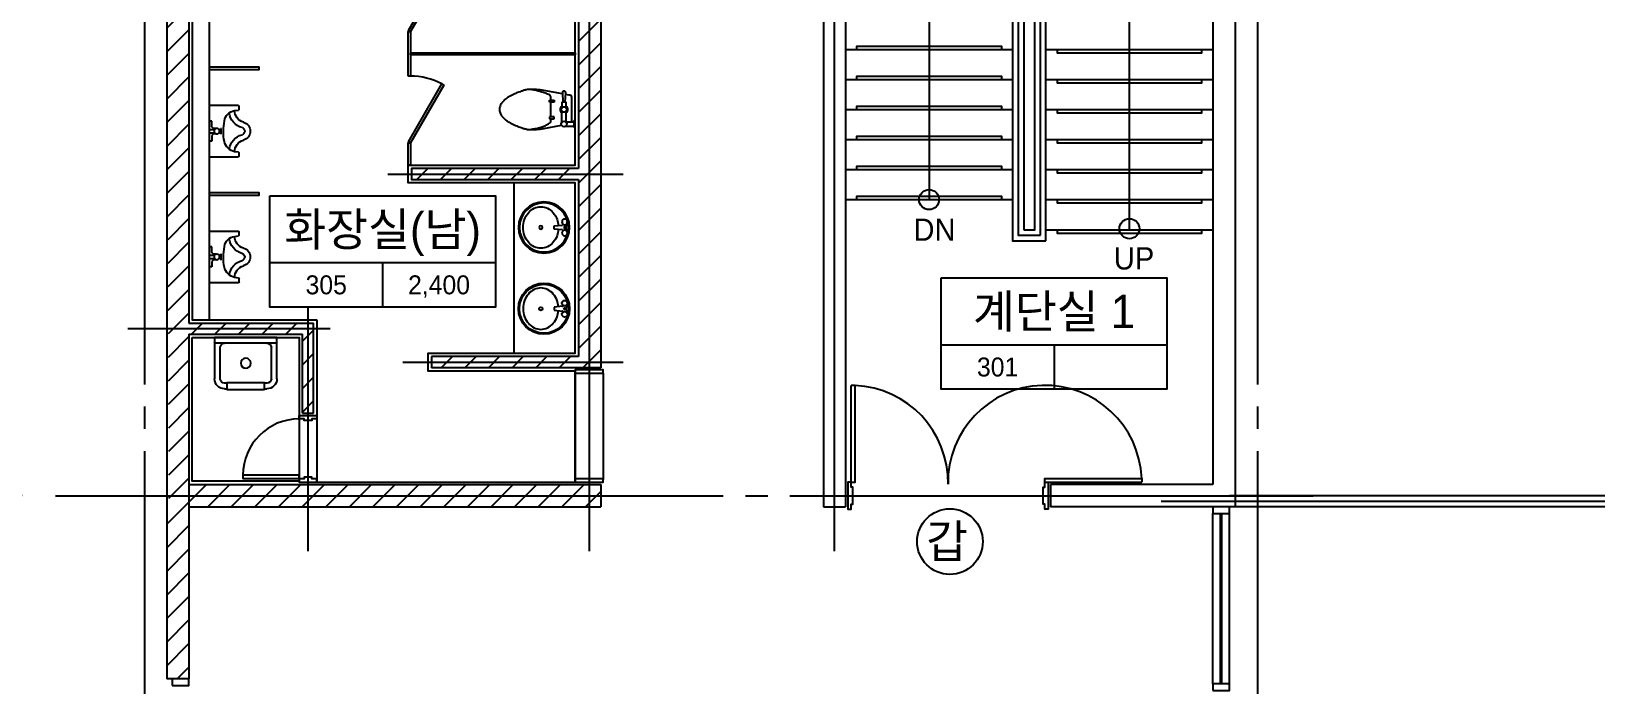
# Model space of a CAD drawing. Extents: x 14159573 to 14237735, y -1804798 to -1750552.
# Drawn here: x 14206556 to 14220613, y -1787648 to -1781777 of the extents above; entities that cross this region are included whole.
import ezdxf
from ezdxf.enums import TextEntityAlignment as Align

# ---------------------------------------------------------------- set-up
doc = ezdxf.new("R2010")
doc.units = 0
doc.header["$LTSCALE"] = 100
doc.header["$MEASUREMENT"] = 0
doc.header["$PDSIZE"] = -10
doc.linetypes.add('CEN', pattern=[66, 60, -2, 2, -2])
doc.layers.get('0').update_dxf_attribs({"linetype": 'CONTINUOUS'})
doc.layers.get('Defpoints').update_dxf_attribs({"linetype": 'CONTINUOUS'})
for name, color, linetype in [('0-내벽고정식', 7, 'CONTINUOUS'), ('8', 8, 'CONTINUOUS'), ('CEN', 1, 'CEN'), ('COL', 2, 'CONTINUOUS'), ('DIM', 7, 'CONTINUOUS'), ('EQP', 1, 'CONTINUOUS'), ('FIN', 5, 'CONTINUOUS'), ('HAT', 5, 'CONTINUOUS'), ('K-TOILET', 11, 'CONTINUOUS'), ('ST', 3, 'CONTINUOUS'), ('SYM', 7, 'CONTINUOUS'), ('TEXT1', 7, 'CONTINUOUS'), ('TITLE', 3, 'CONTINUOUS'), ('TO', 6, 'CONTINUOUS'), ('WALL-1', 7, 'CONTINUOUS'), ('WALLBR', 3, 'CONTINUOUS'), ('WID', 4, 'CONTINUOUS'), ('지시선', 7, 'CONTINUOUS')]:
    doc.layers.add(name, color=color, linetype=linetype)
doc.styles.add('HY울를도M', font='HYWULM.TTF')
doc.styles.add('굴림', font='H2HDRM.TTF')
doc.dimstyles.new('DIM50', dxfattribs={"dimscale": 50, "dimtxt": 3, "dimasz": 1.2, "dimexe": 1, "dimexo": 1, "dimgap": 0.6, "dimtad": 1, "dimdec": 4, "dimzin": 0, "dimdsep": 46, "dimlunit": 6, "dimtxsty": '굴림', "dimblk": 'DOTT', "dimcen": 0.09, "dimadec": 0, "dimazin": 0, "dimtfac": 1, "dimtdec": 4, "dimtofl": 0, "dimtmove": 2, "dimatfit": 2, "dimldrblk": 'DOTT', "dimfxl": 1, "dimtolj": 1, "dimtzin": 0, "dimarcsym": 0})
pattern_1 = [(45, (1393226.7, -3035737.57), (-106.0660172, 106.0660172), [])]

# ---------------------------------------------------------------- blocks, each defined once
blk = doc.blocks.new('DOTT')
for p, q in [((0, 1.5), (0, -1.5)), ((-1.5, 0), (1.5, 0))]:
    blk.add_line(p, q)
at = {"color": 6, "const_width": 0.68}
blk.add_lwpolyline([(-0.34, 0, 1), (0.34, 0, 1)], format="xyb", close=True, dxfattribs=at)
blk = doc.blocks.new('*D56')
at = {"layer": 'Defpoints', "color": 0, "lineweight": -3}
for p in [(14205973, -1780849), (14206773, -1780849), (14206773, -1785949)]:
    blk.add_point(p, dxfattribs=at)
at = {"layer": 'DIM', "color": 7, "lineweight": -2}
for p, q in [((14206473, -1780849), (14205873, -1780849)), ((14205973, -1785829), (14205973, -1780969)), ((14206473, -1785949), (14205873, -1785949))]:
    blk.add_line(p, q, dxfattribs=at)
at = {"layer": 'DIM', "color": 7, "lineweight": -2, "xscale": 120, "yscale": 120, "zscale": 120}
for p, rotation in [((14205973, -1780849), 90), ((14205973, -1785949), 270)]:
    blk.add_blockref('DOTT', p, dxfattribs=dict(at, rotation=rotation))
at = {"layer": 'DIM', "color": 3, "insert": (14205735, -1783399), "char_height": 300, "attachment_point": 5, "rotation": 90, "style": '굴림'}
blk.add_mtext('\\A1;5,100', dxfattribs=at)
blk = doc.blocks.new('*D58')
at = {"layer": 'Defpoints', "color": 0, "lineweight": -3}
for p in [(14205973, -1785949), (14206773, -1785949), (14206773, -1791549)]:
    blk.add_point(p, dxfattribs=at)
at = {"layer": 'DIM', "color": 7, "lineweight": -2}
for p, q in [((14206473, -1785949), (14205873, -1785949)), ((14205973, -1791429), (14205973, -1786069)), ((14206473, -1791549), (14205873, -1791549))]:
    blk.add_line(p, q, dxfattribs=at)
at = {"layer": 'DIM', "color": 7, "lineweight": -2, "xscale": 120, "yscale": 120, "zscale": 120}
for p, rotation in [((14205973, -1785949), 90), ((14205973, -1791549), 270)]:
    blk.add_blockref('DOTT', p, dxfattribs=dict(at, rotation=rotation))
at = {"layer": 'DIM', "color": 3, "insert": (14205734, -1788749), "char_height": 300, "attachment_point": 5, "rotation": 90, "style": '굴림'}
blk.add_mtext('\\A1;5,600', dxfattribs=at)
blk = doc.blocks.new('TT1')
at = {"layer": 'TEXT1'}
for p, q in [((-1013, -600), (1013, -600)), ((0, -600), (0, -1000))]:
    blk.add_line(p, q, dxfattribs=at)
blk.add_lwpolyline([(-1013, 0), (1013, 0), (1013, -1000), (-1013, -1000)], close=True, dxfattribs=at)
blk = doc.blocks.new('2URIN01')
at = {"color": 0}
for p, q in [((-230, -265), (-230, 0)), ((-230, 0), (230, 0)), ((-90, -25), (-90, 0)), ((-15, 0), (-15, -50)), ((15, 0), (15, -50)), ((90, -25), (90, 0)), ((230, 0), (230, -265)), ((-40, -25), (-90, -25)), ((-25, -40), (-40, -25)), ((-25, -65), (-25, -40)), ((-25, -110), (-25, -105)), ((-25, -105), (25, -105)), ((25, -110), (-25, -110)), ((-10, -95), (-10, -105)), ((10, -95), (10, -105)), ((25, -40), (40, -25)), ((25, -65), (25, -40)), ((25, -105), (25, -110)), ((40, -25), (90, -25)), ((-195, -270), (-225, -270)), ((-185, -230), (-190, -265)), ((190, -265), (185, -230)), ((225, -270), (195, -270))]:
    blk.add_line(p, q, dxfattribs=at)
blk.add_circle((0, -70), 25, dxfattribs=at)
for centre, radius, start, end in [((-78, -245), 108, 98.077, 171.8699), ((40, -1080), 951, 92.4153, 98.077), ((15, -482), 352, 77.0924, 92.4153), ((66, -257), 122, 12.9607, 77.0924), ((-225, -265), 5, 180, 270), ((-195, -265), 5, 270, 0), ((-185, -339), 109, 15.3921, 90), ((-185, -339), 159, 15.3921, 82.7797), ((185, -339), 159, 98.3981, 164.6079), ((185, -339), 109, 90, 164.6079), ((196, -264), 5.89, 188.1301, 261.8699), ((225, -265), 5, 270, 0), ((0, -288), 83, 195.3921, 344.6079), ((0, -288), 33, 195.3921, 344.6079)]:
    blk.add_arc(centre, radius, start, end, dxfattribs=at)
blk = doc.blocks.new('2LAVA01', base_point=(376, 233))
at = {"color": 0}
for p, q in [((346, 203), (405, 203)), ((346, 175), (349, 175)), ((354, 170), (362, 94)), ((390, 94), (397, 170)), ((402, 175), (405, 175)), ((362, 94), (390, 94))]:
    blk.add_line(p, q, dxfattribs=at)
blk.add_lwpolyline([(358, 132, 0.064435), (303, 121, 0.091719), (244, 87, 0.103599), (203, 34, 0.113912), (190, -25, 0.113912), (203, -84, 0.103599), (244, -137, 0.091719), (303, -171, 0.084785), (376, -183, 0.084785), (448, -171, 0.091719), (507, -137, 0.103599), (548, -84, 0.113912), (562, -25, 0.113912), (548, 34, 0.103599), (507, 87, 0.091719), (448, 121, 0.064435), (393, 132, 0.084785)], format="xyb", dxfattribs=at)
for centre, radius in [((376, 3), 230), ((376, 3), 220), ((326, 189), 25), ((376, 189), 8), ((426, 189), 25), ((376, -25), 15)]:
    blk.add_circle(centre, radius, dxfattribs=at)
for centre, start, end in [((349, 170), 5.3909, 90), ((402, 170), 90, 174.6091)]:
    blk.add_arc(centre, 5, start, end, dxfattribs=at)
blk = doc.blocks.new('LA-013')
at = {"layer": 'K-TOILET', "color": 11, "linetype": 'Continuous'}
for p, q in [((-280, 0), (280, 0)), ((-280, -370), (-280, 0)), ((280, 0), (280, -370)), ((-270, -50), (270, -50)), ((-230, -370), (-230, -90)), ((230, -370), (230, -90)), ((-190, -410), (-170, -410)), ((-170, -460), (-170, -405)), ((-170, -405), (170, -405)), ((170, -405), (170, -460)), ((170, -410), (190, -410)), ((-170, -460), (-190, -460)), ((-170, -465), (-170, -460)), ((170, -465), (-170, -465)), ((170, -460), (170, -465)), ((190, -460), (170, -460))]:
    blk.add_line(p, q, dxfattribs=at)
blk.add_circle((0, -230), 45, dxfattribs=at)
for centre, radius, start, end in [((-270, -40), 10, 180, 270), ((-190, -90), 40, 90, 180), ((190, -90), 40, 0, 90), ((270, -40), 10, 270, 0), ((-190, -370), 90, 180, 270), ((-190, -370), 40, 180, 270), ((190, -370), 40, 270, 0), ((190, -370), 90, 270, 0)]:
    blk.add_arc(centre, radius, start, end, dxfattribs=at)
blk = doc.blocks.new('001')
at = {"layer": 'EQP'}
for p, q in [((0, 165), (10, 160)), ((10, 160), (10, 100)), ((85, 150), (10, 150)), ((280, 170), (122, 142)), ((10, 100), (0, 95)), ((85, 110), (10, 110)), ((80, 115), (80, 15)), ((120, 115), (120, 15)), ((190, 85), (190, 65)), ((230, 85), (190, 85)), ((190, 65), (230, 65)), ((220, 115), (220, 85)), ((220, 65), (220, 0)), ((220, 0), (220, -65)), ((230, 65), (230, 85)), ((80, -15), (80, -65)), ((80, -65), (120, -65)), ((120, -65), (120, -15)), ((190, -85), (190, -65)), ((190, -65), (230, -65)), ((230, -85), (190, -85)), ((220, -85), (220, -115)), ((230, -65), (230, -85))]:
    blk.add_line(p, q, dxfattribs=at)
for points in [[(31, 110, 0.018932), (30, 75), (30, 0), (30, -75, 0.024922), (32, -121, 0.25497), (35, -125, 0.056948), (39, -127, 0.016043), (55, -130), (86, -136)], [(90, -65), (85, -150, 1.060552), (115, -150), (110, -65)], [(114, -141), (280, -170, 0.022182), (348, -179, 0.0294), (400, -180, 0.029565), (436, -177, 0.035314), (465, -170, 0.006976), (477, -166, 0.004694), (495, -160, 0.019426), (536, -144, 0.015468), (585, -120, 0.040875), (615, -101, 0.036447), (645, -75, 0.04843), (665, -50, 0.068612), (675, -30, 0.037226), (679, -14, 0.041311), (680, 0, 0.041311)]]:
    blk.add_lwpolyline(points, format="xyb", dxfattribs=at)
for centre in [(100, 130), (100, 0)]:
    blk.add_circle(centre, 25, dxfattribs=at)
for centre, radius, start, end in [((474, -283), 475, 116.5651, 119.5675), ((397, -129), 303, 112.8053, 116.5651), ((412, -593), 775, 94.7636, 99.8466), ((371, -66), 234, 105.9454, 112.8053), ((471, -417), 599, 101.6565, 105.9454), ((385, -261), 441, 88.0277, 94.7636), ((418, -160), 337, 94.3987, 101.6565), ((390, -123), 304, 81.2538, 88.0277), ((403, -34), 213, 73.1639, 81.2538), ((333, -266), 456, 71.5651, 73.1639), ((159, -789), 1007, 70.4892, 71.5651), ((307, -370), 562, 66.0375, 70.4892), ((175, -667), 887, 62.4927, 66.0375), ((100, 0), 35, 124.8499, 235.1501), ((100, 0), 35, 304.8499, 55.1501), ((224, 115), 3.54, 126.8699, 180), ((326, -22), 174, 119.5675, 126.8699), ((485, -73), 217, 53.1301, 62.4927), ((451, -117), 273, 44.7808, 53.1301), ((528, -41), 165, 33.6901, 44.7808), ((596, 4), 82.6, 17.9901, 33.6901), ((572, -3), 108, 9.4623, 17.9901), ((592, 0), 87.7, 0, 9.4623), ((232, -115), 12.3, 180, 225), ((262, -85), 54.8, 225, 245.9278), ((359, 131), 291, 245.9278, 249.444), ((454, 386), 564, 249.444, 251.9714), ((609, 862), 1064, 251.9714, 254.0546), ((544, 635), 828, 254.0546, 256.4166), ((407, 67), 244, 256.4166, 265.6013)]:
    blk.add_arc(centre, radius, start, end, dxfattribs=at)

msp = doc.modelspace()

# ---------------------------------------------------------------- hatches: boundary and pattern name
at = {"layer": 'HAT', "lineweight": -3, "ltscale": 200}
h = msp.add_hatch(dxfattribs=at)
h.set_pattern_fill('_USER,N', color=256, scale=150, angle=45, style=0, pattern_type=0)
h.set_pattern_definition(pattern_1)
h.paths.add_polyline_path([(14210153.21251, -1784799.19177), (14211673.21251, -1784799.19177), (14211673.21251, -1780749.19177), (14210513.21251, -1780749.19177), (14210513.21251, -1779569.19177), (14210413.21251, -1779569.19177), (14210413.21251, -1780749.19177), (14208673.21251, -1780749.19177), (14208673.21251, -1779549.19177), (14208573.21251, -1779549.19177), (14208573.21251, -1780749.19177), (14207973.21251, -1780749.19177), (14207973.21251, -1780949.19177), (14211473.21251, -1780949.19177), (14211473.21251, -1783009.19177), (14209973.21251, -1783009.19177), (14209973.21251, -1783109.19177), (14211473.21251, -1783109.19177), (14211473.21251, -1784699.19177), (14210153.21251, -1784699.19177)])
h = msp.add_hatch(dxfattribs=at)
h.set_pattern_fill('_USER,N', color=256, scale=150, angle=45, style=0, pattern_type=0)
h.set_pattern_definition(pattern_1)
h.paths.add_polyline_path([(14207773.21251, -1780449.19177), (14207973.21251, -1780449.19177), (14207973.21251, -1784399.19177), (14209093.21251, -1784399.19177), (14209093.21251, -1785209.19177), (14208993.21251, -1785209.19177), (14208993.21251, -1784499.19177), (14207973.21251, -1784499.19177), (14207973.21251, -1785849.19177), (14211673.21251, -1785849.19177), (14211673.21251, -1786049.19177), (14207973.21251, -1786049.19177), (14207793.70213, -1786048.57458)])
h = msp.add_hatch(dxfattribs=at)
h.set_pattern_fill('_USER,N', color=256, scale=150, angle=45, style=0, pattern_type=0)
h.set_pattern_definition(pattern_1)
h.paths.add_polyline_path([(14207773.21251, -1787596.06133), (14207973.21251, -1787596.06133), (14207973.21251, -1786049.19177), (14207773.21251, -1786049.19177)])

# ---------------------------------------------------------------- linework, layer by layer
at = {"layer": '0-내벽고정식', "color": 6}
for p, q in [((14222598.21251, -1785949.19177), (14217323.21251, -1785949.19177)), ((14227848.21251, -1786049.19177), (14217323.21251, -1786049.19177))]:
    msp.add_line(p, q, dxfattribs=at)
at = {"layer": '8', "ltscale": 3}
for p, q in [((14211443.21251, -1784859.19177), (14211443.21251, -1785799.19177)), ((14211693.21251, -1784859.19177), (14211693.21251, -1785799.19177)), ((14211693.36909, -1784849.19177), (14211693.36909, -1785804.19177))]:
    msp.add_line(p, q, dxfattribs=at)
at = {"layer": 'CEN', "linetype": 'CEN'}
for p, q in [((14207573.21251, -1759149.19177), (14207573.21251, -1799049.19177)), ((14211573.21251, -1786449.19177), (14211573.21251, -1759149.19177)), ((14217573.21251, -1759149.19177), (14217573.21251, -1799049.19177)), ((14213773.21251, -1785749.19177), (14213773.21251, -1775549.19177)), ((14213773.21251, -1786449.19177), (14213773.21251, -1776249.19177)), ((14209759.08136, -1783059.19177), (14211873.21251, -1783059.19177)), ((14209043.21251, -1786449.19177), (14209043.21251, -1784249.19177)), ((14209243.21251, -1784449.19177), (14207423.21251, -1784449.19177)), ((14209895.92158, -1784749.19177), (14211873.21251, -1784749.19177)), ((14206773.21251, -1785949.19177), (14218073.21251, -1785949.19177)), ((14206773.21251, -1785949.19177), (14218073.21251, -1785949.19177)), ((14216708.98706, -1785999.19177), (14229123.21251, -1785999.19177))]:
    msp.add_line(p, q, dxfattribs=at)
at = {"layer": 'COL'}
for p, q in [((14217373.21251, -1776949.19177), (14217373.21251, -1786049.19177)), ((14213673.21251, -1778349.19177), (14213673.21251, -1786049.19177)), ((14213873.21251, -1778549.19177), (14213873.21251, -1786049.19177)), ((14217173.21251, -1778549.19177), (14217173.21251, -1785849.19177)), ((14217173.21251, -1785849.19177), (14215713.21251, -1785849.19177)), ((14213673.21251, -1786049.19177), (14213873.21251, -1786049.19177)), ((14217373.21251, -1786049.19177), (14215713.21251, -1786049.19177))]:
    msp.add_line(p, q, dxfattribs=at)
msp.add_lwpolyline([(14215713.21251, -1785849.19177), (14215713.21251, -1786049.19177)], dxfattribs=at)
at = {"layer": 'FIN'}
msp.add_lwpolyline([(14209123.21251, -1784369.19177), (14209123.21251, -1785829.19177), (14211443.21251, -1785829.19177), (14211443.21251, -1784829.19177), (14210123.21251, -1784829.19177), (14210123.21251, -1784669.19177), (14211443.21251, -1784669.19177), (14211443.21251, -1783139.19177), (14209943.21251, -1783139.19177), (14209943.21251, -1782979.19177), (14211443.21251, -1782979.19177), (14211443.21251, -1780979.19177), (14208003.21251, -1780979.19177), (14208003.21251, -1784369.19177), (14209123.21251, -1784369.19177)], dxfattribs=at)
msp.add_lwpolyline([(14208003.21251, -1784529.19177), (14208963.21251, -1784529.19177), (14208963.21251, -1785819.19177), (14208003.21251, -1785819.19177)], close=True, dxfattribs=at)
at = {"layer": 'ST', "color": 4}
for p, q in [((14213873.21251, -1781939.19177), (14215373.21251, -1781939.19177)), ((14215673.21251, -1781939.19177), (14217173.21251, -1781939.19177)), ((14213873.21251, -1782209.19177), (14215373.21251, -1782209.19177)), ((14215673.21251, -1782209.19177), (14217173.21251, -1782209.19177)), ((14213873.21251, -1782479.19177), (14215373.21251, -1782479.19177)), ((14215673.21251, -1782479.19177), (14217173.21251, -1782479.19177)), ((14213873.21251, -1782749.19177), (14215373.21251, -1782749.19177)), ((14215673.21251, -1782749.19177), (14217173.21251, -1782749.19177)), ((14213873.21251, -1783019.19177), (14215373.21251, -1783019.19177)), ((14215673.21251, -1783019.19177), (14217173.21251, -1783019.19177)), ((14213873.21251, -1783289.19177), (14215373.21251, -1783289.19177)), ((14215673.21251, -1783289.19177), (14217173.21251, -1783289.19177)), ((14215673.21251, -1783559.19177), (14217173.21251, -1783559.19177))]:
    msp.add_line(p, q, dxfattribs=at)
for points in [[(14215673.21251, -1783659.19177), (14215673.21251, -1779949.19177), (14215373.21251, -1779949.19177), (14215373.21251, -1783659.19177), (14215673.21251, -1783659.19177)], [(14215623.21251, -1783609.19177), (14215623.21251, -1779999.19177), (14215423.21251, -1779999.19177), (14215423.21251, -1783609.19177), (14215623.21251, -1783609.19177)], [(14215473.21251, -1783559.19177), (14215573.21251, -1783559.19177), (14215573.21251, -1780049.19177), (14215473.21251, -1780049.19177), (14215473.21251, -1783559.19177)]]:
    msp.add_lwpolyline(points, dxfattribs=at)
at = {"layer": 'ST', "color": 8}
for points in [[(14213973.21251, -1781939.19177), (14213973.21251, -1781909.19177), (14215273.21251, -1781909.19177), (14215273.21251, -1781939.19177)], [(14215773.21251, -1781939.19177), (14215773.21251, -1781969.19177), (14217073.21251, -1781969.19177), (14217073.21251, -1781939.19177)], [(14213973.21251, -1782209.19177), (14213973.21251, -1782179.19177), (14215273.21251, -1782179.19177), (14215273.21251, -1782209.19177)], [(14215773.21251, -1782209.19177), (14215773.21251, -1782239.19177), (14217073.21251, -1782239.19177), (14217073.21251, -1782209.19177)], [(14213973.21251, -1782479.19177), (14213973.21251, -1782449.19177), (14215273.21251, -1782449.19177), (14215273.21251, -1782479.19177)], [(14215773.21251, -1782479.19177), (14215773.21251, -1782509.19177), (14217073.21251, -1782509.19177), (14217073.21251, -1782479.19177)], [(14213973.21251, -1782749.19177), (14213973.21251, -1782719.19177), (14215273.21251, -1782719.19177), (14215273.21251, -1782749.19177)], [(14215773.21251, -1782749.19177), (14215773.21251, -1782779.19177), (14217073.21251, -1782779.19177), (14217073.21251, -1782749.19177)], [(14213973.21251, -1783019.19177), (14213973.21251, -1782989.19177), (14215273.21251, -1782989.19177), (14215273.21251, -1783019.19177)], [(14215773.21251, -1783019.19177), (14215773.21251, -1783049.19177), (14217073.21251, -1783049.19177), (14217073.21251, -1783019.19177)], [(14213973.21251, -1783289.19177), (14213973.21251, -1783259.19177), (14215273.21251, -1783259.19177), (14215273.21251, -1783289.19177)], [(14215773.21251, -1783289.19177), (14215773.21251, -1783319.19177), (14217073.21251, -1783319.19177), (14217073.21251, -1783289.19177)], [(14215773.21251, -1783559.19177), (14215773.21251, -1783589.19177), (14217073.21251, -1783589.19177), (14217073.21251, -1783559.19177)]]:
    msp.add_lwpolyline(points, dxfattribs=at)
at = {"layer": 'SYM', "color": 4}
msp.add_lwpolyline([(14216423.21251, -1783559.19177), (14216423.21251, -1779299.19177), (14214623.21251, -1779299.19177), (14214623.21251, -1783289.19177)], dxfattribs=at)
for centre in [(14214623.21251, -1783289.19177), (14216423.21251, -1783550.48682)]:
    msp.add_circle(centre, 90, dxfattribs=at)
at = {"layer": 'TO'}
msp.add_line((14208153.21251, -1780979.19177), (14208153.21251, -1784369.19177), dxfattribs=at)
for points in [[(14209963.21251, -1781779.19177), (14209945.892, -1781769.19177), (14210245.892, -1781249.57653), (14210263.21251, -1781259.57653), (14209963.21251, -1781779.19177)], [(14209963.21251, -1782779.19177), (14209945.892, -1782769.19177), (14210245.892, -1782249.57653), (14210263.21251, -1782259.57653), (14209963.21251, -1782779.19177)]]:
    msp.add_lwpolyline(points, dxfattribs=at)
for points in [[(14209943.21251, -1782179.19177), (14209943.21251, -1781779.19177), (14209963.21251, -1781779.19177), (14209963.21251, -1782179.19177)], [(14209963.21251, -1781989.19177), (14209963.21251, -1781969.19177), (14211443.21251, -1781969.19177), (14211443.21251, -1781989.19177)], [(14208153.21251, -1782119.19177), (14208603.21251, -1782119.19177), (14208603.21251, -1782099.19177), (14208153.21251, -1782099.19177)], [(14209943.21251, -1782979.19177), (14209943.21251, -1782779.19177), (14209963.21251, -1782779.19177), (14209963.21251, -1782979.19177)], [(14211443.21251, -1783139.19177), (14210893.21251, -1783139.19177), (14210893.21251, -1784669.19177), (14211443.21251, -1784669.19177)], [(14208153.21251, -1783249.19177), (14208603.21251, -1783249.19177), (14208603.21251, -1783229.19177), (14208153.21251, -1783229.19177)]]:
    msp.add_lwpolyline(points, close=True, dxfattribs=at)
msp.add_arc((14209962.51958, -1782784.81625), 605.62487, 62.101874522, 89.934444577, dxfattribs=at)
at = {"layer": 'WALL-1', "color": 4}
msp.add_line((14209008.21251, -1785784.19177), (14209008.21251, -1785799.19177), dxfattribs=at)
at = {"layer": 'WALLBR'}
for p, q in [((14207773.21251, -1776949.19177), (14207773.21251, -1787596.06133)), ((14211673.21251, -1780749.19177), (14211673.21251, -1784799.19177)), ((14207973.21251, -1780949.19177), (14207973.21251, -1784399.19177)), ((14211473.21251, -1780949.19177), (14211473.21251, -1783009.19177)), ((14211473.21251, -1783109.19177), (14211473.21251, -1784699.19177)), ((14207973.21251, -1784399.19177), (14209093.21251, -1784399.19177)), ((14209093.21251, -1785209.19177), (14209093.21251, -1784399.19177)), ((14207973.21251, -1784499.19177), (14207973.21251, -1785849.19177)), ((14207973.21251, -1784499.19177), (14208993.21251, -1784499.19177)), ((14208993.21251, -1785209.19177), (14208993.21251, -1784499.19177)), ((14211473.21251, -1784699.19177), (14210153.21251, -1784699.19177)), ((14210153.21251, -1784699.19177), (14210153.21251, -1784799.19177)), ((14211673.21251, -1784799.19177), (14210153.21251, -1784799.19177)), ((14208993.21251, -1785209.19177), (14209093.21251, -1785209.19177)), ((14207973.21251, -1785349.19177), (14207973.21251, -1787596.06133)), ((14207973.21251, -1785849.19177), (14211673.21251, -1785849.19177)), ((14211673.21251, -1785849.19177), (14211673.21251, -1786049.19177)), ((14207973.21251, -1786049.19177), (14211673.21251, -1786049.19177)), ((14207973.21251, -1786049.19177), (14207973.21251, -1787596.06133)), ((14207973.21251, -1787596.06133), (14207773.21251, -1787596.06133))]:
    msp.add_line(p, q, dxfattribs=at)
msp.add_lwpolyline([(14211473.21251, -1783009.19177), (14209973.21251, -1783009.19177), (14209973.21251, -1783109.19177), (14211473.21251, -1783109.19177)], dxfattribs=at)
at = {"layer": 'WID'}
for p, q in [((14217173.21251, -1787639.19177), (14217173.21251, -1786109.19177)), ((14217242.21251, -1787639.19177), (14217242.21251, -1786109.19177)), ((14217254.21251, -1787639.19177), (14217254.21251, -1786109.19177)), ((14217323.21251, -1787639.19177), (14217323.21251, -1786109.19177))]:
    msp.add_line(p, q, dxfattribs=at)
for points in [[(14211443.36909, -1784849.19177), (14211693.36909, -1784849.19177), (14211693.36909, -1784819.19177), (14211443.36909, -1784819.19177)], [(14211443.21251, -1785829.19177), (14211693.21251, -1785829.19177), (14211693.21251, -1785799.19177), (14211443.21251, -1785799.19177)], [(14217173.21251, -1786109.19177), (14217323.21251, -1786109.19177), (14217323.21251, -1786049.19177), (14217173.21251, -1786049.19177)], [(14207823.21251, -1787656.06133), (14207973.21251, -1787656.06133), (14207973.21251, -1787596.06133), (14207823.21251, -1787596.06133)], [(14217173.21251, -1787699.19177), (14217323.21251, -1787699.19177), (14217323.21251, -1787639.19177), (14217173.21251, -1787639.19177)]]:
    msp.add_lwpolyline(points, close=True, dxfattribs=at)
for points in [[(14213923.21251, -1785829.19177), (14213958.21251, -1785829.19177), (14213958.21251, -1784959.19177), (14213923.21251, -1784959.19177)], [(14213923.21251, -1785829.19177), (14213923.21251, -1784959.19177)], [(14209123.21251, -1785229.19177), (14209123.21251, -1785229.19177), (14209123.21251, -1785259.19177), (14209078.21251, -1785259.19177), (14209078.21251, -1785274.19177), (14209008.21251, -1785274.19177), (14209008.21251, -1785259.19177), (14208963.21251, -1785259.19177), (14208963.21251, -1785229.19177), (14209123.21251, -1785229.19177)], [(14208963.21251, -1785799.19177), (14208963.21251, -1785764.19177), (14208458.21251, -1785764.19177), (14208458.21251, -1785799.19177)], [(14208963.21251, -1785799.19177), (14208458.21251, -1785799.19177)], [(14209123.21251, -1785829.19177), (14209123.21251, -1785829.19177), (14209123.21251, -1785799.19177), (14209078.21251, -1785799.19177), (14209078.21251, -1785784.19177), (14209008.21251, -1785784.19177), (14209008.21251, -1785799.19177), (14208963.21251, -1785799.19177), (14208963.21251, -1785829.19177), (14209123.21251, -1785829.19177)], [(14213893.21251, -1785859.19177), (14213893.21251, -1786069.19177), (14213923.21251, -1786069.19177), (14213923.21251, -1786024.19177), (14213938.21251, -1786024.19177), (14213938.21251, -1785874.19177), (14213923.21251, -1785874.19177), (14213923.21251, -1785829.19177), (14213893.21251, -1785829.19177), (14213893.21251, -1785859.19177)], [(14215693.21251, -1785859.19177), (14215693.21251, -1786069.19177), (14215663.21251, -1786069.19177), (14215663.21251, -1786024.19177), (14215648.21251, -1786024.19177), (14215648.21251, -1785874.19177), (14215663.21251, -1785874.19177), (14215663.21251, -1785829.19177), (14215693.21251, -1785829.19177), (14215693.21251, -1785859.19177)], [(14215663.21251, -1785829.19177), (14215663.21251, -1785794.19177), (14216533.50312, -1785794.19177), (14216533.50312, -1785829.19177)], [(14215663.21251, -1785829.19177), (14216533.50312, -1785829.19177)]]:
    msp.add_lwpolyline(points, dxfattribs=at)
for centre, radius, start, end in [((14213921.96979, -1785829.67089), 871.23328, 358.89205271, 87.615846124), ((14215663.55961, -1785829.01817), 870.64034, 2.292493993, 181.057024689), ((14208963.21251, -1785764.19177), 505, 90, 180)]:
    msp.add_arc(centre, radius, start, end, dxfattribs=at)
at = {"layer": '지시선'}
msp.add_circle((14214810.37534, -1786361.67554), 294.48376, dxfattribs=at)

# ---------------------------------------------------------------- block references
at = {"color": 6, "xscale": -1}
for name, p, rotation in [('2URIN01', (14208153.21251, -1782674.19177), 90), ('2LAVA01', (14211392.5904, -1783539.19177), 270), ('2URIN01', (14208153.21251, -1783804.19177), 90)]:
    msp.add_blockref(name, p, dxfattribs=dict(at, rotation=rotation))
at = {"color": 6, "rotation": 270}
msp.add_blockref('2LAVA01', (14211392.61178, -1784269.19177), dxfattribs=at)
at = {"color": 6, "xscale": -1}
msp.add_blockref('LA-013', (14208483.21251, -1784529.19177), dxfattribs=at)
at = {"layer": 'EQP', "rotation": 180}
msp.add_blockref('001', (14211443.03346, -1782479.19177), dxfattribs=at)
at = {"layer": 'TEXT1'}
for p in [(14209713.1635, -1783254.91489), (14215745.49115, -1783993.26472)]:
    msp.add_blockref('TT1', p, dxfattribs=at)

# ---------------------------------------------------------------- texts
at = {"layer": 'TEXT1', "style": 'HY울를도M'}
for s, p in [('화장실(남)', (14209713.1635, -1783705.70496)), ('계단실 1', (14215745.49115, -1784444.0548))]:
    msp.add_text(s, height=300, dxfattribs=at).set_placement(p, align=Align.CENTER)
at = {"layer": 'TEXT1', "color": 2, "style": 'HY울를도M'}
for s, p in [('305', (14209206.41555, -1784054.83489)), ('301', (14215238.74319, -1784793.18472))]:
    msp.add_text(s, height=170, dxfattribs=at).set_placement(p, align=Align.MIDDLE_CENTER)
at = {"layer": 'TEXT1', "style": 'HY울를도M'}
msp.add_text('2,400', height=170, dxfattribs=at).set_placement((14210219.91146, -1784054.83489), align=Align.MIDDLE_CENTER)
msp.add_text('갑', height=300, dxfattribs=at).set_placement((14214596.91642, -1786508.60178))
at = {"layer": 'TITLE', "color": 4, "style": 'HY울를도M'}
for s, p in [('DN', (14214482.71552, -1783659.1087)), ('UP', (14216282.71552, -1783916.67538))]:
    msp.add_text(s, height=200, dxfattribs=at).set_placement(p)

# ---------------------------------------------------------------- dimensions: what is measured, and where the dimension line sits
at = {"layer": 'DIM'}
for base, p1, p2, picture, middle in [((14205973.21251, -1780849.19177), (14206773.21251, -1785949.19177), (14206773.21251, -1780849.19177), '*D56', (14205734.5442, -1783399.19177)), ((14205973.21251, -1785949.19177), (14206773.21251, -1791549.19177), (14206773.21251, -1785949.19177), '*D58', (14205734.17428, -1788749.19177))]:
    dim = msp.add_linear_dim(base=base, p1=p1, p2=p2, angle=90, dimstyle='DIM50', override={"dimscale": 100, "dimexo": 3}, dxfattribs=at)
    dim.commit()
    dim.dimension.update_dxf_attribs({"geometry": picture, "text_midpoint": middle})

doc.saveas('drawing.dxf')
